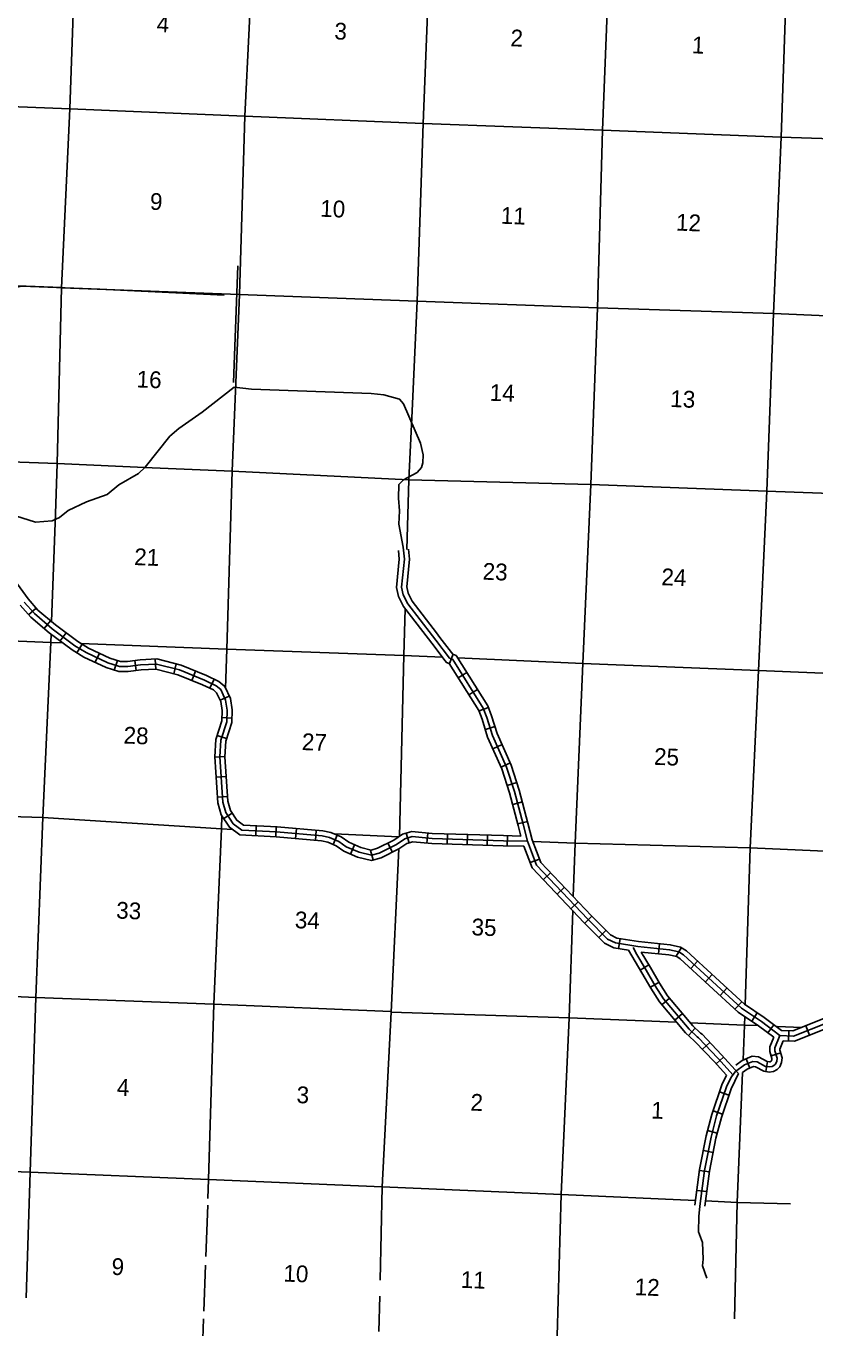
# Model space of a CAD drawing. Extents: x 291208 to 1127536, y 15644499 to 16741055.
# Drawn here: x 788467 to 811972, y 16433813 to 16472583 of the extents above; entities that cross this region are included whole.
import ezdxf

# ---------------------------------------------------------------- set-up
doc = ezdxf.new("R2010")
doc.units = 0
for name, color, linetype in [('L10', 7, 'Continuous'), ('L13', 7, 'Continuous'), ('L14', 7, 'Continuous'), ('L8', 7, 'Continuous')]:
    doc.layers.add(name, color=color, linetype=linetype)

msp = doc.modelspace()

# ---------------------------------------------------------------- linework, layer by layer
at = {"layer": 'L10'}
for points in [[(799562, 16456961), (799587, 16456708), (799506, 16455866), (799564, 16455598), (799710, 16455295), (800458, 16454338), (800553, 16454201), (800957, 16453679)], [(799859, 16457003), (799889, 16456709), (799809, 16455884), (799850, 16455696), (799967, 16455454), (800700, 16454516), (800795, 16454379), (801147, 16453924)]]:
    msp.add_lwpolyline(points, dxfattribs=at)
at = {"layer": 'L13'}
for p, q in [((794983, 16469901), (794832, 16464585)), ((799969, 16461122), (799875, 16459065)), ((799875, 16459065), (799816, 16456997)), ((789344, 16458059), (789227, 16454847)), ((799578, 16448442), (797645, 16448526)), ((811577, 16442764), (810844, 16442794)), ((793880, 16437469), (793825, 16435945)), ((793816, 16435686), (793766, 16434312)), ((799004, 16434761), (798981, 16433711))]:
    msp.add_line(p, q, dxfattribs=at)
for points in [[(795713, 16488373), (795633, 16485710), (795476, 16480469), (795241, 16475155), (794983, 16469901)], [(800947, 16485366), (800754, 16480296), (800511, 16474983), (800302, 16469685), (800118, 16464387), (799969, 16461122)], [(806170, 16485252), (806022, 16480057), (805847, 16474767), (805638, 16469486), (805496, 16464187), (805297, 16458931), (805053, 16453600), (804826, 16448253), (804770, 16446659)], [(789941, 16474943), (789773, 16470114), (789521, 16464784)], [(811153, 16474909), (811148, 16474510), (810966, 16469270), (810741, 16464023), (810541, 16458734), (810288, 16453387), (810046, 16448107), (809891, 16443438)], [(794983, 16469901), (789773, 16470114), (784446, 16470330), (779225, 16470459), (773958, 16470715), (768605, 16470915), (763277, 16471106), (758103, 16471291)], [(826164, 16468684), (821470, 16468867), (816110, 16469101), (810966, 16469270), (805638, 16469486), (800302, 16469685), (794983, 16469901)], [(789521, 16464792), (784261, 16464998), (778982, 16465129), (773765, 16465400), (768395, 16465600), (763068, 16465833), (757879, 16466011)], [(789521, 16464784), (789398, 16459551), (789344, 16458059)], [(826408, 16463368), (821279, 16463611), (815959, 16463793), (810741, 16464023), (805496, 16464187), (800118, 16464387), (789521, 16464784)], [(794832, 16464585), (794608, 16459330), (794449, 16454031), (794414, 16452867)], [(792221, 16459431), (789398, 16459551), (784095, 16459749), (783950, 16459753)], [(799875, 16459065), (794608, 16459330), (792221, 16459431)], [(867639, 16456617), (863332, 16456722), (858036, 16456870), (852767, 16457067), (847522, 16457248), (842289, 16457511), (836919, 16457711), (831600, 16457910), (826296, 16458084), (821035, 16458281), (820884, 16458260), (815701, 16458539), (810541, 16458734), (805297, 16458931), (799875, 16459065)], [(789558, 16454214), (789205, 16454228), (783919, 16454442), (778573, 16454583), (773237, 16454791), (767994, 16455013), (762675, 16455237), (757348, 16455470), (752164, 16455690), (746937, 16455895), (741668, 16456101), (736366, 16456316), (731063, 16456531), (726892, 16456714)], [(799766, 16455224), (799726, 16453841), (799590, 16448450)], [(789214, 16454471), (789205, 16454228), (788973, 16449014), (788762, 16443658), (788589, 16438452), (788471, 16434714)], [(800872, 16453790), (799726, 16453841), (794449, 16454031), (790086, 16454195)], [(821080, 16452948), (815557, 16453173), (810288, 16453387), (805053, 16453600), (801324, 16453769)], [(794616, 16448659), (794288, 16448673), (788973, 16449014), (783703, 16449170), (778425, 16449351), (773073, 16449584), (767804, 16449790), (762501, 16449997), (757157, 16450197), (751879, 16450386), (746736, 16450589), (741400, 16450805), (736081, 16451004), (730863, 16451259), (725539, 16451501)], [(794300, 16449068), (794288, 16448673), (794065, 16443460), (793908, 16438236), (793887, 16437669)], [(799573, 16448078), (799350, 16443220), (799076, 16438016), (799015, 16435238)], [(844396, 16446758), (841835, 16446858), (836542, 16447073), (831223, 16447289), (825920, 16447487), (820643, 16447702), (815398, 16447874), (810046, 16448107), (804826, 16448253), (803569, 16448298)], [(804756, 16446240), (804645, 16443047), (804411, 16437783), (804262, 16432526), (804222, 16431316)], [(807848, 16442916), (804645, 16443047), (799350, 16443220), (799333, 16443237), (794065, 16443460), (788762, 16443658), (783511, 16443889), (778129, 16443964), (772861, 16444178), (767576, 16444426), (762282, 16444616), (756972, 16444857), (751670, 16445089), (746427, 16445327), (741199, 16445499), (735872, 16445740), (733751, 16445829)], [(809880, 16443085), (809871, 16442833), (809829, 16441794)], [(810282, 16442817), (809871, 16442833), (808253, 16442899)], [(809813, 16441417), (809654, 16437553), (809572, 16434085)], [(808412, 16437607), (804411, 16437783), (799076, 16438016), (793908, 16438236), (788589, 16438452), (783303, 16438650), (777916, 16438817), (772588, 16439016), (767395, 16439228), (762126, 16439434), (756748, 16439652), (751437, 16439842), (746219, 16440063), (740999, 16440226), (735681, 16440467), (730354, 16440699), (725135, 16440904), (723891, 16440949)], [(811241, 16437508), (809654, 16437553), (808713, 16437594)], [(793758, 16434088), (793715, 16432896), (793464, 16427600), (793228, 16422236), (793072, 16417054), (792828, 16411715), (792594, 16406435), (792401, 16401087), (792242, 16395804), (792026, 16390549), (791708, 16385246), (791515, 16379914)]]:
    msp.add_lwpolyline(points, dxfattribs=at)
at = {"layer": 'L8'}
for p, q in [((794778, 16465447), (794644, 16461967)), ((788546, 16455053), (788770, 16455250)), ((789007, 16454642), (789200, 16454869)), ((789485, 16454270), (789663, 16454509)), ((789983, 16453917), (790139, 16454172)), ((790526, 16453635), (790652, 16453905)), ((801080, 16453598), (801192, 16453874)), ((791095, 16453404), (791188, 16453688)), ((791749, 16453391), (791710, 16453687)), ((792332, 16453433), (792317, 16453731)), ((792866, 16453297), (792940, 16453586)), ((793405, 16453096), (793517, 16453372)), ((793944, 16452862), (794072, 16453131)), ((801346, 16453173), (801598, 16453333)), ((801664, 16452669), (801917, 16452828)), ((794252, 16452505), (794523, 16452631)), ((801964, 16452188), (802242, 16452294)), ((794304, 16451987), (794602, 16451976)), ((802152, 16451632), (802437, 16451720)), ((794158, 16451455), (794441, 16451363)), ((802376, 16451061), (802648, 16451183)), ((794092, 16450808), (794390, 16450828)), ((802620, 16450516), (802892, 16450638)), ((794132, 16450213), (794430, 16450232)), ((802804, 16449966), (803088, 16450058)), ((794172, 16449617), (794469, 16449637)), ((794359, 16448980), (794608, 16449145)), ((802966, 16449401), (803254, 16449477)), ((795309, 16448468), (795326, 16448766)), ((803117, 16448824), (803405, 16448899)), ((795905, 16448435), (795921, 16448733)), ((796495, 16448384), (796521, 16448681)), ((797089, 16448332), (797115, 16448629)), ((797620, 16448212), (797737, 16448486)), ((799879, 16448260), (799793, 16448546)), ((800410, 16448253), (800439, 16448550)), ((801016, 16448225), (801025, 16448523)), ((801612, 16448207), (801621, 16448505)), ((802208, 16448188), (802217, 16448486)), ((802806, 16448171), (802813, 16448469)), ((798139, 16447925), (798256, 16448199)), ((798806, 16447749), (798726, 16448036)), ((799382, 16447984), (799249, 16448251)), ((803483, 16447674), (803762, 16447778)), ((803878, 16447161), (804094, 16447367)), ((804290, 16446730), (804506, 16446935)), ((804702, 16446298), (804917, 16446504)), ((805115, 16445865), (805328, 16446074)), ((805533, 16445439), (805746, 16445648)), ((806121, 16445110), (806168, 16445405)), ((807313, 16444957), (807342, 16445254)), ((807835, 16444886), (807996, 16445138)), ((807022, 16444623), (806765, 16444472)), ((808270, 16444520), (808472, 16444740)), ((807325, 16444109), (807068, 16443958)), ((808709, 16444116), (808911, 16444336)), ((809148, 16443712), (809350, 16443931)), ((807638, 16443631), (807409, 16443439)), ((809586, 16443308), (809789, 16443527)), ((808021, 16443174), (807793, 16442983)), ((810089, 16442947), (810254, 16443195)), ((808402, 16442742), (808200, 16442522)), ((810568, 16442604), (810746, 16442843)), ((811181, 16442364), (811192, 16442662)), ((811806, 16442534), (811696, 16442811)), ((808836, 16442318), (808619, 16442112)), ((809246, 16441881), (809026, 16441680)), ((809923, 16441831), (810035, 16441554)), ((810666, 16441915), (810951, 16442004)), ((810553, 16441745), (810506, 16441451)), ((809124, 16440840), (809407, 16440745)), ((808934, 16440275), (809217, 16440180)), ((808773, 16439690), (809061, 16439614)), ((808646, 16439098), (808938, 16439040)), ((808530, 16438503), (808826, 16438464)), ((808453, 16437911), (808749, 16437872))]:
    msp.add_line(p, q, dxfattribs=at)
for points in [[(794374, 16464571), (790666, 16464752), (788339, 16464833), (788086, 16464784), (786301, 16464853), (786214, 16464845), (786139, 16464812), (786090, 16464748), (786060, 16464670), (786024, 16464387)], [(787358, 16458246), (788753, 16457808), (789247, 16457848), (789460, 16457948), (789727, 16458155), (790272, 16458410), (790882, 16458637), (791235, 16458924), (791816, 16459261), (792016, 16459445), (792753, 16460369), (793021, 16460601), (793716, 16461084), (794664, 16461824)], [(794664, 16461824), (795188, 16461771), (798750, 16461642), (799124, 16461602), (799596, 16461476), (799715, 16461329), (800222, 16460165), (800300, 16459811), (800291, 16459578), (800252, 16459437), (800121, 16459292), (799712, 16459074), (799573, 16458929), (799565, 16458519), (799593, 16458151), (799578, 16457750), (799702, 16457069), (799738, 16456708), (799657, 16455875), (799707, 16455647), (799838, 16455375), (800579, 16454427), (800674, 16454290), (801088, 16453756), (801178, 16453719), (802091, 16452272), (802197, 16451992), (802361, 16451460), (802784, 16450516), (803018, 16449790), (803274, 16448812), (803406, 16448306), (803672, 16447594), (805207, 16445983), (805787, 16445394), (806025, 16445277), (806698, 16445168), (807638, 16445075), (807911, 16445015), (808050, 16444926), (809779, 16443333), (810374, 16442935), (810927, 16442522), (811335, 16442507), (812336, 16442904)], [(794945, 16448788), (794748, 16448934), (794557, 16449223), (794480, 16449498), (794391, 16450821), (794417, 16451285), (794597, 16451839), (794612, 16452216), (794560, 16452554), (794390, 16452918), (794212, 16453066), (793846, 16453239), (793085, 16453549), (792366, 16453734), (791868, 16453709), (791486, 16453658), (791278, 16453659), (790962, 16453762), (790330, 16454056), (790008, 16454253), (789344, 16454748), (788822, 16455193), (788529, 16455525), (788209, 16455962)], [(794892, 16448640), (794637, 16448830), (794419, 16449160), (794331, 16449472), (794241, 16450821), (794268, 16451312), (794448, 16451865), (794462, 16452207), (794415, 16452510), (794268, 16452825), (794131, 16452938), (793786, 16453102), (793038, 16453407), (792351, 16453584), (791882, 16453560), (791496, 16453508), (791254, 16453509), (790907, 16453622), (790259, 16453923), (789924, 16454128), (789250, 16454630), (788717, 16455085), (788412, 16455431)], [(794839, 16448493), (794527, 16448725), (794281, 16449096), (794182, 16449447), (794091, 16450820), (794120, 16451340), (794299, 16451892), (794311, 16452199), (794270, 16452466), (794146, 16452731), (794049, 16452811), (793725, 16452965), (792990, 16453264), (792336, 16453433), (791896, 16453410), (791506, 16453358), (791229, 16453359), (790852, 16453483), (790188, 16453791), (789840, 16454004), (789157, 16454513), (788611, 16454978), (788295, 16455337)], [(801147, 16453924), (801181, 16453880), (801279, 16453840), (802226, 16452339), (802339, 16452041), (802501, 16451513), (802924, 16450570), (803162, 16449832), (803419, 16448850), (803549, 16448351), (803801, 16447675), (805315, 16446088), (805876, 16445517), (806071, 16445421), (806717, 16445317), (807662, 16445223), (807970, 16445155), (808142, 16445045), (809872, 16443451), (810461, 16443058), (810979, 16442670), (811309, 16442658), (812289, 16443047)], [(800957, 16453679), (800994, 16453632), (801077, 16453598), (801956, 16452205), (802055, 16451944), (802220, 16451407), (802643, 16450462), (802874, 16449748), (803129, 16448774), (803210, 16448460)], [(803210, 16448460), (802695, 16448473), (800572, 16448538), (799957, 16448596), (799687, 16448515), (799428, 16448342), (798938, 16448096), (798753, 16448045), (798439, 16448122), (798080, 16448275), (797860, 16448434), (797551, 16448567), (797312, 16448613), (795945, 16448733), (794945, 16448788)], [(803301, 16448158), (802687, 16448173), (800553, 16448238), (799987, 16448292), (799817, 16448240), (799579, 16448082), (799047, 16447815), (798758, 16447735), (798344, 16447836), (797931, 16448013), (797712, 16448172), (797462, 16448278), (797270, 16448315), (795923, 16448434), (794839, 16448493)], [(803406, 16448306), (802691, 16448323), (800563, 16448388), (799972, 16448444), (799752, 16448377), (799503, 16448212), (798992, 16447956), (798756, 16447890), (798392, 16447979), (798005, 16448144), (797786, 16448303), (797507, 16448422), (797291, 16448464), (795934, 16448583), (794892, 16448640)], [(803301, 16448158), (803542, 16447513), (805100, 16445879), (805698, 16445271), (805979, 16445132), (806416, 16445062)], [(806416, 16445062), (806811, 16444393), (807085, 16443927), (807336, 16443526), (808111, 16442603), (808370, 16442365), (808404, 16442338), (808966, 16441744), (809337, 16441337)], [(806558, 16445143), (806666, 16444933), (806940, 16444469), (807213, 16444005), (807457, 16443614), (808219, 16442707), (808467, 16442480), (808506, 16442449), (809076, 16441847), (809538, 16441340)], [(806796, 16445008), (807614, 16444926), (807853, 16444874), (807958, 16444807), (809686, 16443215), (810287, 16442813), (810745, 16442471)], [(806796, 16445008), (807069, 16444545), (807341, 16444083), (807579, 16443703), (808328, 16442811), (808564, 16442594), (808607, 16442560), (809186, 16441949), (809698, 16441387)], [(811027, 16442368), (811361, 16442356), (812383, 16442762), (814813, 16443402), (815034, 16443436), (816212, 16443794), (819632, 16444472), (819967, 16444484), (820293, 16444412), (820643, 16444270), (820733, 16444248)], [(810927, 16442522), (810779, 16442152), (810775, 16442067), (810845, 16441844), (810831, 16441756), (810798, 16441673), (810751, 16441627), (810692, 16441594), (810613, 16441585), (810497, 16441603), (810246, 16441737), (810121, 16441750), (809875, 16441651), (809609, 16441452), (809477, 16441281), (809333, 16440994), (809042, 16440128), (808877, 16439499), (808681, 16438504), (808541, 16437440), (808513, 16437132), (808505, 16436673), (808618, 16436359), (808642, 16435866), (808617, 16435658), (808754, 16435293)], [(810745, 16442471), (810631, 16442184), (810624, 16442047), (810691, 16441833), (810685, 16441795), (810670, 16441757), (810661, 16441748), (810645, 16441739), (810616, 16441736), (810545, 16441747), (810291, 16441883), (810099, 16441903), (809801, 16441782), (809611, 16441640)], [(811027, 16442368), (810928, 16442119), (810926, 16442086), (810998, 16441855), (810976, 16441717), (810926, 16441588), (810842, 16441505), (810738, 16441448), (810610, 16441433), (810448, 16441459), (810201, 16441591), (810143, 16441597), (809949, 16441519), (809815, 16441419)], [(809337, 16441337), (809194, 16441052), (808898, 16440171), (808730, 16439533), (808533, 16438528), (808394, 16437473)], [(809698, 16441387), (809472, 16440936), (809186, 16440085), (809023, 16439465), (808829, 16438480), (808693, 16437441)]]:
    msp.add_lwpolyline(points, dxfattribs=at)

# ---------------------------------------------------------------- texts
at = {"layer": 'L14'}
for s, p in [('4', (792353, 16472403)), ('3', (797646, 16472187)), ('2', (802893, 16471983)), ('1', (808298, 16471773)), ('9', (792152, 16467114)), ('10', (797225, 16466907)), ('11', (802603, 16466698)), ('12', (807824, 16466494)), ('16', (791755, 16461823)), ('14', (802273, 16461426)), ('13', (807654, 16461241)), ('21', (791683, 16456533)), ('23', (802063, 16456098)), ('24', (807389, 16455934)), ('28', (791366, 16451219)), ('27', (796678, 16451024)), ('25', (807169, 16450585)), ('33', (791147, 16446006)), ('34', (796469, 16445719)), ('35', (801733, 16445509)), ('4', (791165, 16440734)), ('3', (796520, 16440511)), ('2', (801701, 16440288)), ('1', (807083, 16440052)), ('9', (791008, 16435396)), ('10', (796127, 16435196)), ('11', (801410, 16435010)), ('12', (806593, 16434792))]:
    msp.add_text(s, height=500, rotation=357.7079, dxfattribs=at).set_placement(p)

doc.saveas('drawing.dxf')
